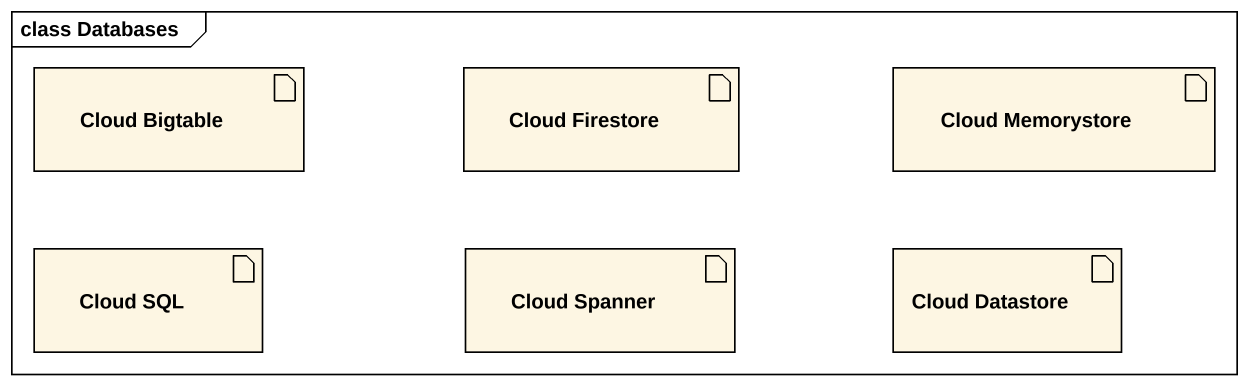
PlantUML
@startuml
mainframe class Databases
artifact "Cloud Bigtable" as Cloud_Bigtable
artifact "Cloud Firestore" as Cloud_Firestore
artifact "Cloud Memorystore" as Cloud_Memorystore
artifact "Cloud SQL" as Cloud_SQL
artifact "Cloud Spanner" as Cloud_Spanner
artifact "Cloud Datastore" as Cloud_Datastore
@enduml
